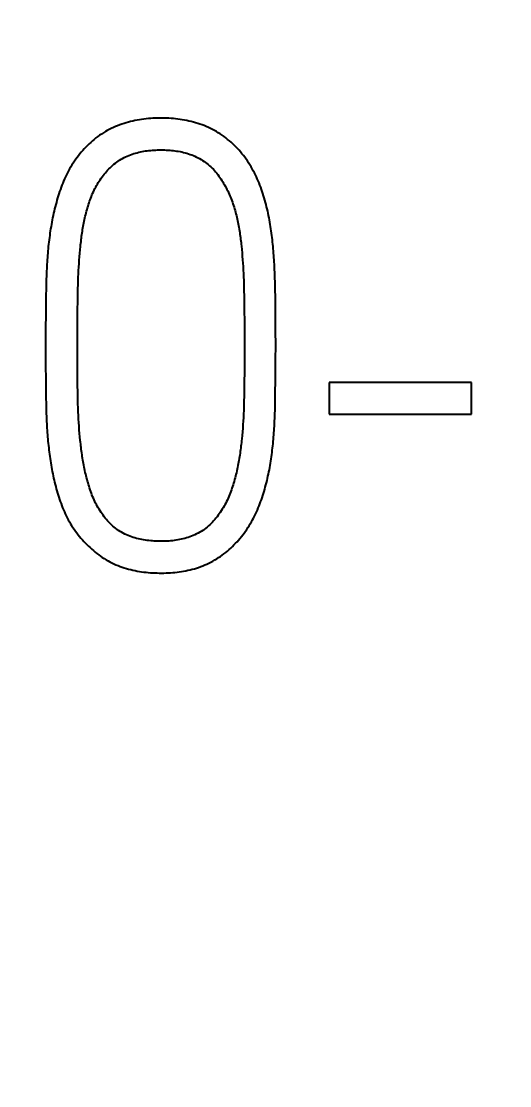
# Model space of a CAD drawing. Extents: x 0 to 420, y 0 to 297.
# Drawn here: x 138.501 to 140.24, y 170.904 to 174.694 of the extents above; entities that cross this region are included whole.
import ezdxf
from ezdxf.enums import TextEntityAlignment as Align

# ---------------------------------------------------------------- set-up
doc = ezdxf.new("R2010")
doc.units = 0
doc.header["$LTSCALE"] = 23.1
doc.layers.add('10100_DIM_FRONT', color=7, linetype='CONTINUOUS')
doc.layers.add('10500_FRONT_LABELING', color=7, linetype='CONTINUOUS')
doc.dimstyles.get("Standard").update_dxf_attribs({"dimtxt": 2.5, "dimasz": 2.5, "dimexe": 1.25, "dimexo": 0.625, "dimtad": 1, "dimcen": 2.5, "dimazin": 3, "dimtfac": 1, "dimtmove": 0, "dimatfit": 3})

# ---------------------------------------------------------------- blocks, each defined once
blk = doc.blocks.new('*D1')
at = {"layer": '10100_DIM_FRONT', "linetype": 'CONTINUOUS'}
for p, q in [((110.808052, 190.739389), (110.808052, 134.086548)), ((146.308052, 190.739389), (146.308052, 134.086548)), ((110.808052, 136.086548), (128.558052, 136.086548)), ((146.308052, 136.086548), (128.558052, 136.086548))]:
    blk.add_line(p, q, dxfattribs=at)
for points in [[(114.308052, 136.586548), (110.808052, 136.086548), (114.308052, 135.586548)], [(142.808052, 135.586548), (146.308052, 136.086548), (142.808052, 136.586548)]]:
    blk.add_solid(points, dxfattribs=at)
blk.add_text('35,5', height=3.5, dxfattribs=at).set_placement((124.727394, 136.961548), (134.227394, 136.961548), align=Align.FIT)

msp = doc.modelspace()

# ---------------------------------------------------------------- linework, layer by layer
at = {"layer": '10500_FRONT_LABELING', "color": 7, "linetype": 'CONTINUOUS'}
for p, q in [((139.2847, 173.8938), (139.2859, 173.8816)), ((138.7076, 173.8434), (138.7085, 173.8556)), ((138.7085, 173.8556), (138.7096, 173.8678)), ((138.7096, 173.8678), (138.7107, 173.88)), ((139.2859, 173.8816), (139.287, 173.8694)), ((139.287, 173.8694), (139.288, 173.8572)), ((139.288, 173.8572), (139.289, 173.845)), ((138.7053, 173.8068), (138.706, 173.819)), ((138.706, 173.819), (138.7068, 173.8312)), ((138.7068, 173.8312), (138.7076, 173.8434)), ((139.289, 173.845), (139.2898, 173.8328)), ((139.2898, 173.8328), (139.2906, 173.8206)), ((139.2906, 173.8206), (139.2913, 173.8083)), ((138.5906, 173.7891), (138.5901, 173.7732)), ((138.7038, 173.7702), (138.7042, 173.7824)), ((138.7042, 173.7824), (138.7048, 173.7946)), ((138.7048, 173.7946), (138.7053, 173.8068)), ((139.2913, 173.8083), (139.2919, 173.7961)), ((139.2919, 173.7961), (139.2924, 173.7838)), ((139.2924, 173.7838), (139.2928, 173.7716)), ((139.4036, 173.797), (139.4029, 173.8129)), ((139.4041, 173.7811), (139.4036, 173.797)), ((139.4046, 173.7652), (139.4041, 173.7811)), ((138.5894, 173.7414), (138.589, 173.7175)), ((138.5897, 173.7573), (138.5894, 173.7414)), ((138.5901, 173.7732), (138.5897, 173.7573)), ((138.7029, 173.7397), (138.7034, 173.758)), ((138.7034, 173.758), (138.7038, 173.7702)), ((139.2928, 173.7716), (139.2934, 173.7531)), ((139.2934, 173.7531), (139.2939, 173.7347)), ((139.4051, 173.7414), (139.4046, 173.7652)), ((139.4056, 173.7095), (139.4051, 173.7414)), ((138.589, 173.7175), (138.5883, 173.6539)), ((138.7021, 173.697), (138.7025, 173.7214)), ((138.7025, 173.7214), (138.7029, 173.7397)), ((139.2939, 173.7347), (139.2943, 173.7163)), ((139.2943, 173.7163), (139.2947, 173.6917)), ((139.4063, 173.6379), (139.4056, 173.7095)), ((138.7014, 173.6359), (138.7017, 173.6664)), ((138.7017, 173.6664), (138.7021, 173.697)), ((139.2947, 173.6917), (139.2951, 173.661)), ((138.5883, 173.6539), (138.5879, 173.5981)), ((138.7012, 173.6115), (138.7014, 173.6359)), ((139.2951, 173.661), (139.2954, 173.6303)), ((139.2954, 173.6303), (139.2956, 173.5995)), ((139.4066, 173.5822), (139.4063, 173.6379)), ((138.5879, 173.5981), (138.5878, 173.526)), ((138.701, 173.5809), (138.7012, 173.6115)), ((139.2956, 173.5995), (139.2957, 173.5688)), ((138.701, 173.5504), (138.701, 173.5809)), ((139.2957, 173.5688), (139.2957, 173.5196)), ((139.4067, 173.5504), (139.4066, 173.5822)), ((138.5878, 173.526), (138.5879, 173.4791)), ((138.701, 173.5068), (138.701, 173.5504)), ((139.2957, 173.5196), (139.2957, 173.494)), ((139.4066, 173.479), (139.4067, 173.5504)), ((138.7011, 173.4813), (138.701, 173.5068)), ((138.7013, 173.4559), (138.7011, 173.4813)), ((139.2957, 173.494), (139.2955, 173.4684)), ((139.4062, 173.4242), (139.4066, 173.479)), ((138.7015, 173.4304), (138.7013, 173.4559)), ((139.2953, 173.4429), (139.295, 173.4109)), ((139.2955, 173.4684), (139.2953, 173.4429)), ((138.5884, 173.4167), (138.5891, 173.3543)), ((138.7019, 173.3985), (138.7015, 173.4304)), ((139.295, 173.4109), (139.2945, 173.379)), ((139.4055, 173.3617), (139.4062, 173.4242)), ((139.5975, 173.4084), (139.5975, 173.2952)), ((140.1035, 173.4084), (139.5975, 173.4084)), ((140.1035, 173.2952), (140.1035, 173.4084)), ((138.7023, 173.373), (138.7019, 173.3985)), ((138.7026, 173.3539), (138.7023, 173.373)), ((139.2945, 173.379), (139.2942, 173.3598)), ((138.5891, 173.3543), (138.5895, 173.3309)), ((138.5895, 173.3309), (138.5898, 173.3154)), ((138.7031, 173.3348), (138.7026, 173.3539)), ((138.7037, 173.3157), (138.7031, 173.3348)), ((139.2938, 173.3406), (139.2932, 173.3215)), ((139.2942, 173.3598), (139.2938, 173.3406)), ((139.4048, 173.3226), (139.4051, 173.3382)), ((139.4051, 173.3382), (139.4055, 173.3617)), ((138.5898, 173.3154), (138.5903, 173.2998)), ((138.5903, 173.2998), (138.5908, 173.2842)), ((138.7041, 173.303), (138.7037, 173.3157)), ((138.7046, 173.2903), (138.7041, 173.303)), ((138.7053, 173.2776), (138.7046, 173.2903)), ((139.2923, 173.2959), (139.2917, 173.2832)), ((139.2928, 173.3087), (139.2923, 173.2959)), ((139.2932, 173.3215), (139.2928, 173.3087)), ((139.4037, 173.2835), (139.4042, 173.2991)), ((139.5975, 173.2952), (140.1035, 173.2952)), ((138.5908, 173.2842), (138.5914, 173.2686)), ((138.706, 173.2649), (138.7053, 173.2776)), ((138.7068, 173.2522), (138.706, 173.2649)), ((138.7077, 173.2395), (138.7068, 173.2522)), ((139.2903, 173.2577), (139.2894, 173.2449)), ((139.2911, 173.2704), (139.2903, 173.2577)), ((139.2917, 173.2832), (139.2911, 173.2704)), ((138.7088, 173.2268), (138.7077, 173.2395)), ((138.7099, 173.2141), (138.7088, 173.2268)), ((138.7112, 173.2014), (138.7099, 173.2141)), ((139.2884, 173.2322), (139.2873, 173.2194)), ((139.2894, 173.2449), (139.2884, 173.2322))]:
    msp.add_line(p, q, dxfattribs=at)
for points in [[(139.4029, 173.8129), (139.4026, 173.8208), (139.4022, 173.8287), (139.4017, 173.8366), (139.4012, 173.8446), (139.4007, 173.8525), (139.4001, 173.8604), (139.3995, 173.8683), (139.3988, 173.8762), (139.3981, 173.8841), (139.3974, 173.8921), (139.3966, 173.9), (139.3958, 173.9079), (139.3949, 173.9157), (139.394, 173.9236), (139.393, 173.9315), (139.392, 173.9394), (139.3909, 173.9473), (139.3898, 173.9552), (139.3886, 173.963), (139.3873, 173.9709), (139.386, 173.9788), (139.3846, 173.9866), (139.3832, 173.9945), (139.3816, 174.0023), (139.38, 174.0102), (139.3783, 174.018), (139.3765, 174.0258), (139.3746, 174.0336), (139.3726, 174.0414), (139.3705, 174.0493), (139.3683, 174.057), (139.3661, 174.0648), (139.3637, 174.0726), (139.3613, 174.0803), (139.3587, 174.0879), (139.3561, 174.0956), (139.3534, 174.1032), (139.3505, 174.1107), (139.3476, 174.1182), (139.3445, 174.1256), (139.3413, 174.133), (139.338, 174.1404), (139.3345, 174.1476), (139.3309, 174.1549), (139.3271, 174.162), (139.3232, 174.1691), (139.3191, 174.1761), (139.3149, 174.183), (139.3105, 174.1899), (139.306, 174.1966), (139.3013, 174.2032), (139.2966, 174.2097), (139.2917, 174.2161), (139.2867, 174.2224), (139.2816, 174.2286), (139.2763, 174.2346), (139.2709, 174.2406), (139.2654, 174.2464), (139.2597, 174.2521), (139.2539, 174.2577), (139.248, 174.2631), (139.2419, 174.2684), (139.2357, 174.2736), (139.2293, 174.2787), (139.2228, 174.2836), (139.2161, 174.2883), (139.2094, 174.2928), (139.2026, 174.2972), (139.1957, 174.3013), (139.1887, 174.3053), (139.1817, 174.3091), (139.1745, 174.3127), (139.1672, 174.3161), (139.1599, 174.3193), (139.1524, 174.3224), (139.1449, 174.3252), (139.1373, 174.3279), (139.1296, 174.3305), (139.1218, 174.3328), (139.114, 174.335), (139.1061, 174.3371), (139.0982, 174.3389), (139.0903, 174.3406), (139.0824, 174.3421), (139.0744, 174.3435), (139.0665, 174.3447), (139.0585, 174.3457), (139.0505, 174.3466), (139.0425, 174.3474), (139.0345, 174.348), (139.0264, 174.3485), (139.0184, 174.3489), (139.0103, 174.3491), (139.0023, 174.3493), (138.9942, 174.3493), (138.9861, 174.3491), (138.978, 174.3489), (138.9699, 174.3485), (138.9618, 174.348), (138.9537, 174.3474), (138.9457, 174.3466), (138.9376, 174.3457), (138.9297, 174.3446), (138.9217, 174.3434), (138.9138, 174.342), (138.9059, 174.3405), (138.898, 174.3388), (138.8902, 174.337), (138.8824, 174.335), (138.8746, 174.3328), (138.8669, 174.3304), (138.8592, 174.3279), (138.8516, 174.3252), (138.844, 174.3222), (138.8365, 174.3192), (138.829, 174.3159), (138.8217, 174.3124), (138.8145, 174.3088), (138.8074, 174.305), (138.8004, 174.301), (138.7936, 174.2969), (138.7868, 174.2925), (138.7801, 174.288), (138.7736, 174.2833), (138.7671, 174.2785), (138.7608, 174.2734), (138.7546, 174.2682), (138.7484, 174.2629), (138.7425, 174.2574), (138.7366, 174.2517), (138.7309, 174.246), (138.7254, 174.2401), (138.72, 174.2342), (138.7147, 174.2281), (138.7096, 174.2219), (138.7046, 174.2155), (138.6997, 174.2091), (138.6949, 174.2026), (138.6903, 174.196), (138.6858, 174.1892), (138.6814, 174.1824), (138.6772, 174.1754), (138.6731, 174.1684), (138.6692, 174.1614), (138.6655, 174.1542), (138.6619, 174.147), (138.6585, 174.1398), (138.6552, 174.1325), (138.652, 174.1251), (138.6489, 174.1177), (138.646, 174.1103), (138.6432, 174.1028), (138.6404, 174.0953), (138.6378, 174.0877), (138.6353, 174.0801), (138.6328, 174.0724), (138.6305, 174.0648), (138.6282, 174.057), (138.626, 174.0493), (138.6238, 174.0415), (138.6218, 174.0337), (138.6198, 174.0259), (138.6179, 174.0181), (138.6162, 174.0102), (138.6144, 174.0024), (138.6128, 173.9945)], [(138.7107, 173.88), (138.7118, 173.8921), (138.7125, 173.8982), (138.7131, 173.9043), (138.7138, 173.9104), (138.7146, 173.9165), (138.7153, 173.9226), (138.7161, 173.9286), (138.717, 173.9347), (138.7178, 173.9407), (138.7187, 173.9468), (138.7197, 173.9528), (138.7207, 173.9589), (138.7217, 173.9649), (138.7229, 173.9708), (138.724, 173.9768), (138.7252, 173.9828), (138.7265, 173.9887), (138.7278, 173.9947), (138.7292, 174.0006), (138.7306, 174.0065), (138.7321, 174.0123), (138.7337, 174.0182), (138.7353, 174.0241), (138.7369, 174.0299), (138.7387, 174.0357), (138.7405, 174.0415), (138.7423, 174.0473), (138.7443, 174.053), (138.7463, 174.0587), (138.7484, 174.0644), (138.7506, 174.0701), (138.7529, 174.0758), (138.7553, 174.0814), (138.7578, 174.087), (138.7604, 174.0925), (138.7631, 174.0981), (138.766, 174.1035), (138.769, 174.109), (138.772, 174.1144), (138.7752, 174.1197), (138.7785, 174.1249), (138.7819, 174.13), (138.7855, 174.1351), (138.7891, 174.1401), (138.7928, 174.145), (138.7966, 174.1499), (138.8005, 174.1546), (138.8046, 174.1593), (138.8087, 174.1639), (138.813, 174.1684), (138.8174, 174.1727), (138.8219, 174.177), (138.8265, 174.1812), (138.8312, 174.1851), (138.836, 174.189), (138.8409, 174.1927), (138.8459, 174.1963), (138.851, 174.1997), (138.8562, 174.2029), (138.8614, 174.206), (138.8669, 174.2089), (138.8724, 174.2116), (138.878, 174.2142), (138.8838, 174.2166), (138.8896, 174.2189), (138.8954, 174.2209), (138.9013, 174.2228), (138.9073, 174.2246), (138.9132, 174.2262), (138.9192, 174.2277), (138.9252, 174.229), (138.9312, 174.2302), (138.9373, 174.2313), (138.9434, 174.2323), (138.9495, 174.2331), (138.9557, 174.2339), (138.9618, 174.2345), (138.968, 174.235), (138.9742, 174.2354), (138.9804, 174.2357), (138.9866, 174.2359), (138.9928, 174.2361), (138.999, 174.2361), (139.0051, 174.236), (139.0113, 174.2359), (139.0174, 174.2357), (139.0236, 174.2353), (139.0297, 174.2349), (139.0358, 174.2343), (139.0419, 174.2337), (139.048, 174.2329), (139.0541, 174.232), (139.0602, 174.231), (139.0662, 174.2299), (139.0723, 174.2286), (139.0783, 174.2272), (139.0843, 174.2257), (139.0903, 174.224), (139.0963, 174.2221), (139.1022, 174.2202), (139.108, 174.218), (139.1138, 174.2157), (139.1195, 174.2133), (139.1251, 174.2107), (139.1306, 174.2079), (139.1361, 174.205), (139.1415, 174.2019), (139.1468, 174.1987), (139.152, 174.1952), (139.1571, 174.1916), (139.1621, 174.1879), (139.1669, 174.184), (139.1716, 174.1799), (139.1762, 174.1757), (139.1806, 174.1714), (139.1849, 174.167), (139.189, 174.1624), (139.1931, 174.1577), (139.197, 174.1529), (139.2008, 174.1479), (139.2045, 174.1429), (139.2081, 174.1379), (139.2116, 174.1327), (139.215, 174.1275), (139.2184, 174.1223), (139.2216, 174.117), (139.2247, 174.1117), (139.2277, 174.1063), (139.2306, 174.1009), (139.2334, 174.0954), (139.2362, 174.0899), (139.2388, 174.0843), (139.2413, 174.0787), (139.2437, 174.073), (139.2461, 174.0673), (139.2483, 174.0616), (139.2505, 174.0558), (139.2526, 174.05), (139.2546, 174.0441), (139.2566, 174.0382), (139.2584, 174.0323), (139.2602, 174.0263), (139.262, 174.0204), (139.2636, 174.0144)], [(139.2636, 174.0144), (139.2652, 174.0085), (139.2668, 174.0025), (139.2682, 173.9965), (139.2696, 173.9905), (139.2709, 173.9845), (139.2722, 173.9785), (139.2734, 173.9725), (139.2746, 173.9665), (139.2757, 173.9605), (139.2767, 173.9544), (139.2777, 173.9484), (139.2786, 173.9423), (139.2795, 173.9363), (139.2804, 173.9302), (139.2812, 173.9242), (139.2819, 173.9181), (139.2827, 173.912), (139.2834, 173.906), (139.284, 173.8999), (139.2847, 173.8938)], [(138.6128, 173.9945), (138.6113, 173.9867), (138.6098, 173.9788), (138.6084, 173.971), (138.607, 173.9631), (138.6058, 173.9552), (138.6045, 173.9473), (138.6034, 173.9395), (138.6023, 173.9316), (138.6012, 173.9237), (138.6002, 173.9158), (138.5993, 173.9079), (138.5984, 173.9), (138.5975, 173.8921), (138.5967, 173.8842), (138.596, 173.8763), (138.5953, 173.8684), (138.5946, 173.8604), (138.594, 173.8525), (138.5934, 173.8446), (138.5929, 173.8367), (138.5924, 173.8287), (138.592, 173.8208), (138.5916, 173.8129), (138.5912, 173.8049), (138.5906, 173.7891)], [(138.5879, 173.4791), (138.5879, 173.4713), (138.5884, 173.4167)], [(139.4042, 173.2991), (139.4044, 173.307), (139.4048, 173.3226)], [(138.5914, 173.2686), (138.5918, 173.2609), (138.5922, 173.2531), (138.5927, 173.2453), (138.5932, 173.2376), (138.5937, 173.2298), (138.5943, 173.222), (138.5949, 173.2143), (138.5956, 173.2065), (138.5963, 173.1988), (138.5971, 173.191), (138.5979, 173.1833), (138.5987, 173.1755), (138.5996, 173.1678), (138.6006, 173.1601), (138.6016, 173.1524), (138.6026, 173.1446), (138.6037, 173.1369), (138.6048, 173.1292), (138.606, 173.1215), (138.6073, 173.1138), (138.6086, 173.1061), (138.61, 173.0984), (138.6115, 173.0907), (138.613, 173.083), (138.6146, 173.0753), (138.6163, 173.0677), (138.6181, 173.06), (138.6199, 173.0524), (138.6218, 173.0447), (138.6238, 173.0371), (138.6259, 173.0294), (138.6281, 173.0218), (138.6303, 173.0142), (138.6327, 173.0066), (138.6351, 172.999), (138.6376, 172.9915), (138.6402, 172.984), (138.6428, 172.9766), (138.6456, 172.9692), (138.6485, 172.9619), (138.6515, 172.9546), (138.6546, 172.9473), (138.6579, 172.9401), (138.6613, 172.933), (138.6648, 172.9259), (138.6685, 172.9189), (138.6723, 172.912), (138.6763, 172.9051), (138.6805, 172.8983), (138.6848, 172.8916), (138.6892, 172.885), (138.6938, 172.8785), (138.6985, 172.8721), (138.7034, 172.8659), (138.7083, 172.8597), (138.7134, 172.8537), (138.7186, 172.8478), (138.7239, 172.842), (138.7294, 172.8363), (138.7349, 172.8307), (138.7405, 172.8252), (138.7463, 172.8198), (138.7521, 172.8145), (138.7581, 172.8093), (138.7642, 172.8042), (138.7704, 172.7992), (138.7767, 172.7944), (138.7832, 172.7897), (138.7897, 172.7852), (138.7963, 172.7808), (138.8031, 172.7767), (138.8099, 172.7727), (138.8168, 172.769), (138.8238, 172.7654), (138.831, 172.7621), (138.8382, 172.7589), (138.8455, 172.7559), (138.8529, 172.7531), (138.8604, 172.7504), (138.8679, 172.7479), (138.8756, 172.7456), (138.8832, 172.7434), (138.8909, 172.7415), (138.8986, 172.7397), (138.9063, 172.738), (138.9141, 172.7365), (138.9219, 172.7352), (138.9296, 172.734), (138.9374, 172.7329), (138.9453, 172.732), (138.9531, 172.7313), (138.961, 172.7306), (138.9688, 172.7301), (138.9767, 172.7297), (138.9846, 172.7295), (138.9925, 172.7293), (139.0005, 172.7293), (139.0084, 172.7294), (139.0164, 172.7296), (139.0243, 172.73), (139.0322, 172.7304), (139.0401, 172.731), (139.0479, 172.7317), (139.0557, 172.7326), (139.0635, 172.7336), (139.0713, 172.7348), (139.079, 172.7361), (139.0868, 172.7375), (139.0944, 172.7391), (139.1021, 172.7409), (139.1097, 172.7428), (139.1173, 172.7449), (139.1248, 172.7472), (139.1323, 172.7496), (139.1398, 172.7522), (139.1473, 172.755), (139.1547, 172.758), (139.162, 172.7612), (139.1692, 172.7646), (139.1763, 172.7681), (139.1833, 172.7719), (139.1901, 172.7758), (139.1968, 172.7798), (139.2035, 172.7841), (139.21, 172.7885), (139.2164, 172.7931), (139.2227, 172.7978), (139.2289, 172.8028), (139.235, 172.8078), (139.241, 172.813), (139.2469, 172.8184), (139.2527, 172.8239), (139.2583, 172.8295), (139.2638, 172.8352), (139.2692, 172.841), (139.2745, 172.8469), (139.2796, 172.8529), (139.2846, 172.859), (139.2895, 172.8652), (139.2943, 172.8716), (139.299, 172.878), (139.3035, 172.8845), (139.3079, 172.8911), (139.3122, 172.8978), (139.3164, 172.9046), (139.3204, 172.9114), (139.3243, 172.9183), (139.328, 172.9253), (139.3316, 172.9324), (139.335, 172.9394), (139.3383, 172.9466), (139.3415, 172.9538), (139.3446, 172.961), (139.3475, 172.9683), (139.3504, 172.9756), (139.3532, 172.9829), (139.3558, 172.9903), (139.3584, 172.9977), (139.3609, 173.0052), (139.3633, 173.0127), (139.3656, 173.0202), (139.3678, 173.0278), (139.3699, 173.0354), (139.372, 173.043), (139.374, 173.0507), (139.3759, 173.0584)], [(139.3759, 173.0584), (139.3777, 173.0661), (139.3794, 173.0738), (139.3811, 173.0815), (139.3827, 173.0892), (139.3842, 173.0969), (139.3856, 173.1047), (139.3869, 173.1124), (139.3882, 173.1202), (139.3894, 173.1279), (139.3906, 173.1357), (139.3917, 173.1434), (139.3928, 173.1512), (139.3938, 173.1589), (139.3947, 173.1667), (139.3956, 173.1745), (139.3965, 173.1822), (139.3973, 173.19), (139.3981, 173.1978), (139.3988, 173.2056), (139.3995, 173.2133), (139.4001, 173.2211), (139.4007, 173.2289), (139.4013, 173.2367), (139.4018, 173.2445), (139.4022, 173.2523), (139.4026, 173.2601), (139.403, 173.2679), (139.4037, 173.2835)], [(139.2873, 173.2194), (139.286, 173.2067), (139.2854, 173.2003), (139.2847, 173.1939), (139.284, 173.1876), (139.2833, 173.1812), (139.2825, 173.1749), (139.2817, 173.1685), (139.2808, 173.1622), (139.2799, 173.1558), (139.279, 173.1495), (139.278, 173.1432), (139.277, 173.1368), (139.276, 173.1305), (139.2748, 173.1242), (139.2737, 173.1179), (139.2724, 173.1117), (139.2712, 173.1054), (139.2698, 173.0991), (139.2684, 173.0929), (139.267, 173.0867), (139.2655, 173.0804), (139.2639, 173.0742), (139.2623, 173.068), (139.2606, 173.0619), (139.2588, 173.0557), (139.257, 173.0495), (139.2551, 173.0434), (139.2532, 173.0373), (139.2512, 173.0313), (139.2491, 173.0252), (139.2469, 173.0192), (139.2447, 173.0133), (139.2423, 173.0074), (139.2399, 173.0015), (139.2374, 172.9957), (139.2348, 172.9899), (139.232, 172.9841), (139.2292, 172.9785), (139.2263, 172.9728), (139.2232, 172.9672), (139.22, 172.9617), (139.2167, 172.9562), (139.2132, 172.9508), (139.2096, 172.9455), (139.206, 172.9402), (139.2022, 172.9349), (139.1983, 172.9298), (139.1943, 172.9248), (139.1902, 172.9199), (139.1859, 172.915), (139.1816, 172.9103), (139.1771, 172.9058), (139.1724, 172.9013), (139.1677, 172.897), (139.1628, 172.8929), (139.1577, 172.8888), (139.1525, 172.8849), (139.1472, 172.8812), (139.1418, 172.8777), (139.1363, 172.8744), (139.1308, 172.8713), (139.1251, 172.8684), (139.1193, 172.8656), (139.1135, 172.863), (139.1076, 172.8606), (139.1015, 172.8584), (139.0954, 172.8563), (139.0893, 172.8544), (139.083, 172.8526), (139.0768, 172.851), (139.0705, 172.8496), (139.0642, 172.8483), (139.0579, 172.8472), (139.0516, 172.8462), (139.0453, 172.8453), (139.0389, 172.8446), (139.0325, 172.8439), (139.0262, 172.8434), (139.0198, 172.843), (139.0134, 172.8427), (139.007, 172.8426), (139.0005, 172.8425), (138.9941, 172.8425), (138.9876, 172.8426), (138.9812, 172.8428), (138.9748, 172.8431), (138.9684, 172.8435), (138.962, 172.8441), (138.9556, 172.8447), (138.9493, 172.8455), (138.943, 172.8464), (138.9367, 172.8474), (138.9304, 172.8485), (138.9242, 172.8498), (138.918, 172.8512), (138.9118, 172.8527), (138.9057, 172.8544), (138.8996, 172.8563), (138.8935, 172.8584), (138.8874, 172.8606), (138.8814, 172.863), (138.8755, 172.8656), (138.8696, 172.8683), (138.8639, 172.8713), (138.8583, 172.8744), (138.8528, 172.8777), (138.8474, 172.8812), (138.8421, 172.8849), (138.837, 172.8887), (138.832, 172.8927), (138.827, 172.8968), (138.8222, 172.9012), (138.8175, 172.9056), (138.813, 172.9103), (138.8086, 172.915), (138.8044, 172.9198), (138.8003, 172.9248), (138.7963, 172.9298), (138.7925, 172.9349), (138.7887, 172.9401), (138.7851, 172.9454), (138.7816, 172.9507), (138.7782, 172.9562), (138.7749, 172.9617), (138.7717, 172.9673), (138.7686, 172.973), (138.7657, 172.9787), (138.7629, 172.9846), (138.7602, 172.9904), (138.7577, 172.9963), (138.7552, 173.0022), (138.7529, 173.0082), (138.7506, 173.0141), (138.7485, 173.0202), (138.7464, 173.0262), (138.7444, 173.0323), (138.7425, 173.0384), (138.7406, 173.0445), (138.7388, 173.0506), (138.7371, 173.0567), (138.7354, 173.0629), (138.7338, 173.0691), (138.7322, 173.0753), (138.7307, 173.0815), (138.7292, 173.0878), (138.7278, 173.094), (138.7265, 173.1003), (138.7252, 173.1066), (138.7239, 173.1129), (138.7227, 173.1192)], [(138.7227, 173.1192), (138.7216, 173.1255), (138.7205, 173.1318), (138.7194, 173.1381), (138.7184, 173.1444), (138.7175, 173.1508), (138.7166, 173.1571), (138.7157, 173.1634), (138.7149, 173.1697), (138.7141, 173.1761), (138.7133, 173.1824), (138.7126, 173.1887), (138.7119, 173.1951), (138.7112, 173.2014)]]:
    msp.add_lwpolyline(points, dxfattribs=at)

# ---------------------------------------------------------------- dimensions: what is measured, and where the dimension line sits
at = {"layer": '10100_DIM_FRONT', "linetype": 'CONTINUOUS'}
dim = msp.add_linear_dim(base=(146.3081, 136.0865), p1=(110.8081, 190.7394), p2=(146.3081, 190.7394), dimstyle='Standard', dxfattribs=at)
dim.commit()
dim.dimension.update_dxf_attribs({"geometry": '*D1', "text_midpoint": (129.4774, 138.7115), "dimtype": 128})

doc.saveas('drawing.dxf')
